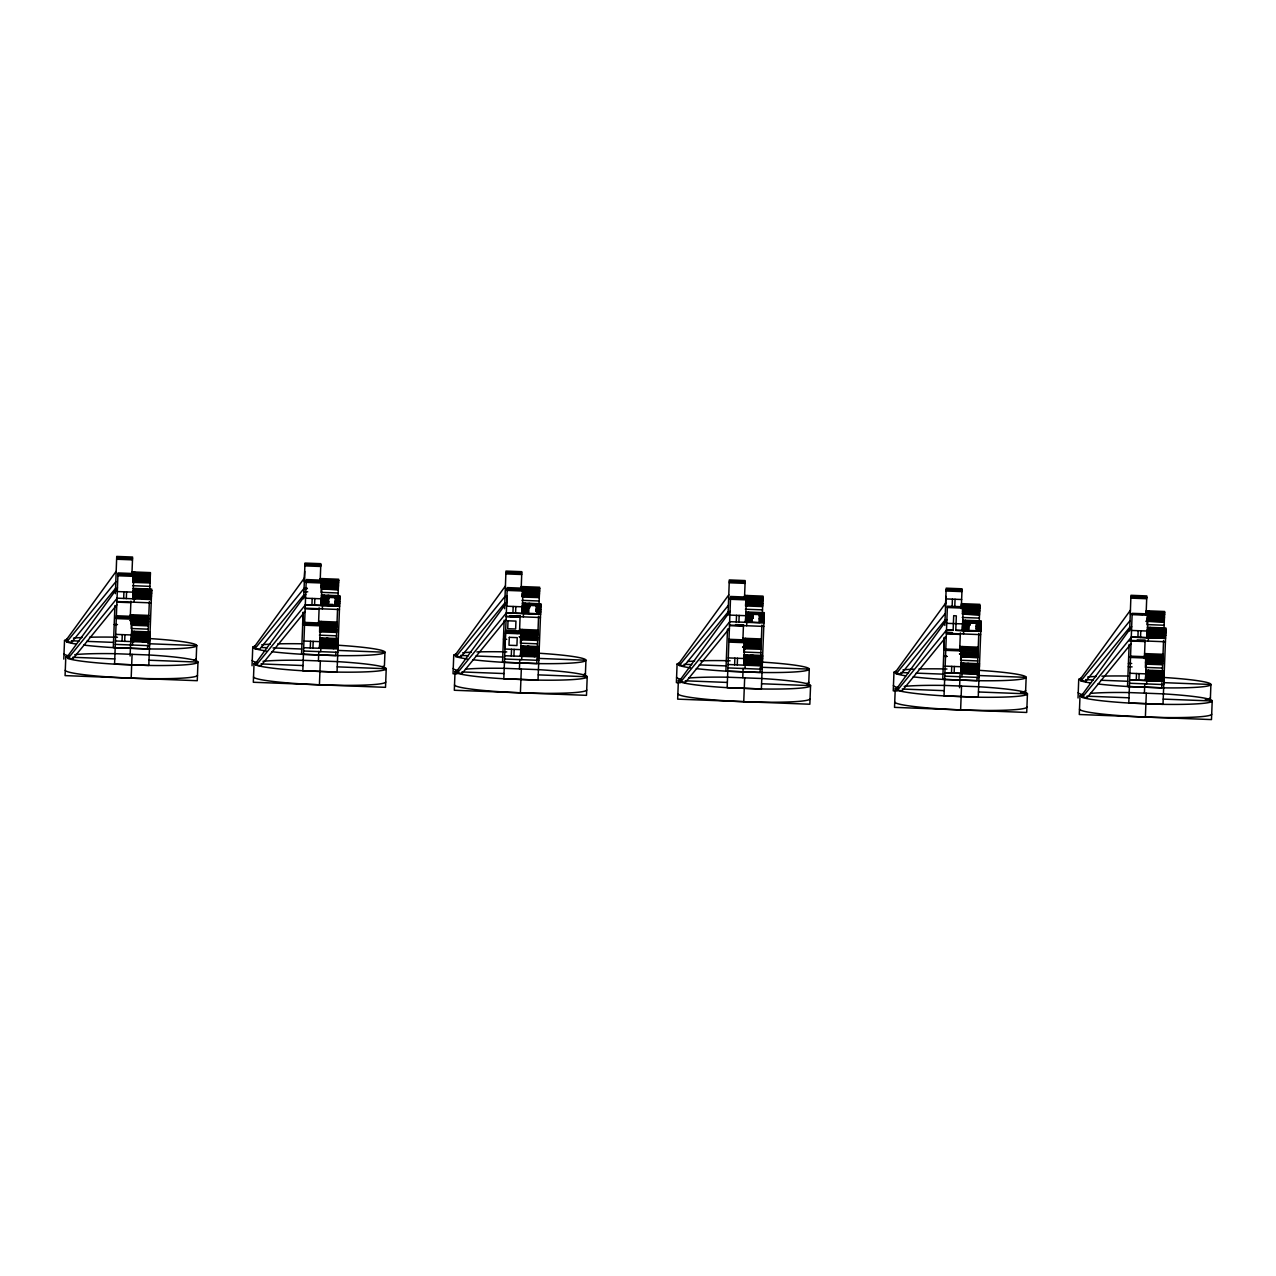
<?xml version="1.0" encoding="UTF-8"?>
<svg xmlns="http://www.w3.org/2000/svg" width="1276" height="1276" viewBox="0 0 1276 1276"><rect width="100%" height="100%" fill="white"/><g stroke="black" fill="none" stroke-linecap="round" stroke-linejoin="round"><path stroke-width="1.5" d="M63.8 659.102L64.518 640.504L66.815 639.196L116.228 571.281M117.504 587.805L68.091 655.705L65.794 657.028L65.076 675.61L197.27 680.698L197.971 662.1A66.145 5.423 2.2 0 0 149.196 654.987L114.984 653.679A66.145 5.423 2.2 0 0 74.742 654.652M76.337 644.077A66.145 5.423 2.2 0 1 66.719 641.987L66.815 639.196M148.989 660.218L197.971 662.1A66.145 5.423 2.2 0 1 148.798 665.45L114.569 664.142A66.145 5.423 2.2 0 1 67.995 658.512L68.091 655.705M64.518 640.504L71.376 642.562L71.44 640.775L79.08 641.062M65.794 657.028L72.652 659.07L72.716 657.284L114.776 658.91M114.92 605.494L113.309 647.618L147.522 648.926A66.145 5.423 2.2 0 0 196.711 645.576L196.057 662.372M115.366 593.675L116.722 556.416L132.592 557.038L131.922 574.36M122.033 641.334L122.289 634.635M123.676 598.508L123.931 591.825M124.681 641.429L124.936 634.746M126.324 598.619L126.579 591.92M130.264 617.696L130.902 601.155M130.104 655.992L130.615 643.04M131.476 620.567L131.316 624.57L132.64 624.618M131.619 616.771L132.927 617.042M131.253 641.684L132.226 616.372L116.355 615.75M132.895 598.875L133.868 573.546L117.998 572.94L114.569 664.142L148.798 665.45L151.716 589.113L133.294 588.411M132.608 625.272L133.023 614.809M134.267 582.446L134.666 571.999M197.477 675.275A66.145 5.423 2.2 0 1 131.173 678.146L132.082 654.333M132.449 645.034L132.576 641.732M132.592 641.094L132.784 636.325M132.863 634.268L132.895 633.295M134.092 602.208L134.219 598.923M134.235 598.269L134.427 593.5M134.506 591.442L134.538 590.469M133.884 641.78L134.299 631.333M135.543 598.97L135.942 588.507M139.85 589.608L147.761 589.273L135.894 589.767L151.669 590.373M147.649 645.449L147.522 648.926L113.309 647.618A66.145 5.423 2.2 0 1 83.722 645.082M148.144 632.545L149.34 601.586M149.77 590.31L150.44 572.605L132.018 571.887M252.042 665.737L252.76 647.139L255.072 645.831L304.486 577.916M305.761 594.441L256.348 662.356L254.036 663.664L253.318 682.261L385.511 687.333L386.229 668.736A66.145 5.423 2.2 0 0 337.438 661.622L303.225 660.314A66.145 5.423 2.2 0 0 263 661.303M266.301 650.967A66.145 5.423 2.2 0 1 254.961 648.639L255.072 645.831M337.231 666.854L386.229 668.736A66.145 5.423 2.2 0 1 337.039 672.085L302.827 670.777A66.145 5.423 2.2 0 1 256.237 665.147L256.348 662.356M303.066 612.655L302.619 624.506L306.575 624.65M303.162 612.129L301.551 654.253L335.763 655.577A66.145 5.423 2.2 0 0 384.937 652.307A66.145 5.423 2.2 0 0 337.996 645.225M303.672 598.795L304.741 571.345M310.275 647.969L310.531 641.286M311.918 605.159L312.189 598.46M312.923 648.08L313.178 641.381M314.566 605.255L314.821 598.556M318.522 624.124L319.144 607.791M320.132 582.015L320.834 563.673L304.98 563.067L304.262 581.681L307.628 581.824M318.426 660.745L318.793 651.43M319.75 626.452L319.638 629.483L320.962 629.531M319.829 624.395L321.185 623.47M319.494 648.32L320.467 623.007L304.597 622.401M321.137 605.51L322.11 580.181L306.256 579.575L302.827 670.777L337.039 672.085L339.974 595.748L321.536 595.047M320.866 631.907L321.265 621.444M322.509 589.097L322.908 578.634M253.525 676.838A66.145 5.423 2.2 0 0 319.415 684.797L320.34 660.968M320.691 651.669L320.818 648.383M320.834 647.73L321.026 642.96M321.105 640.903L321.137 639.93M322.334 608.859L322.461 605.558M322.493 604.904L322.668 600.151M322.748 598.093L322.78 597.12M322.142 648.431L322.541 637.968M323.785 605.606L324.184 595.142M328.091 595.254L327.709 605.334L335.636 605.637L336.019 595.557M335.891 652.084L335.763 655.577L301.551 654.253A66.145 5.423 2.2 0 1 271.979 651.717M336.385 639.18L337.566 608.812M338.012 596.945L338.698 579.24L320.26 578.538M505.471 585.939L456.058 653.838L453.746 655.162L453.044 673.744L456.92 673.903M506.747 602.447L457.334 670.363L455.022 671.67L454.32 690.268L586.497 695.34L587.215 676.759A66.145 5.423 2.2 0 0 538.424 669.645L504.211 668.321A66.145 5.423 2.2 0 0 465.485 669.166M467.287 658.974A66.145 5.423 2.2 0 1 455.947 656.646L456.058 653.838M538.233 674.876L587.215 676.759A66.145 5.423 2.2 0 1 538.025 680.108L503.813 678.784A66.145 5.423 2.2 0 1 457.223 673.17L457.334 670.363M453.746 655.162L460.604 657.204L460.684 655.417L468.324 655.72M455.022 671.67L461.88 673.728L461.96 671.942L504.02 673.553M504.164 620.152L502.537 662.276L536.749 663.584A66.145 5.423 2.2 0 0 585.939 660.234L585.301 677.014M504.594 608.7L505.966 571.074L521.82 571.68L521.134 589.528M507.003 595.86L503.813 678.784L538.025 680.108L540.96 603.771L522.538 603.054M511.277 655.992L511.532 649.293M512.92 613.166L513.175 606.467M513.909 656.087L514.164 649.388M515.552 613.262L515.823 606.578M519.523 631.827L520.13 615.798L516.174 615.654M519.428 668.752L519.779 659.437M520.656 636.724L520.56 639.228L521.884 639.276M520.48 656.342L521.453 631.014L505.599 630.408L504.881 649.037L523.383 649.723M521.852 639.93L522.251 629.467M523.495 597.104L523.894 586.641M586.705 689.933A66.145 5.423 2.2 0 1 520.401 692.804L521.326 668.975M521.677 659.676L521.804 656.39M521.836 655.736L522.012 650.967M522.091 648.91L522.139 647.937M523.32 616.866L523.447 613.565M523.479 612.927L523.654 608.158M523.734 606.1L523.782 605.127M523.128 656.438L523.527 645.975M524.771 613.628L525.17 603.165M529.077 603.261L528.742 613.341L536.622 613.644L537.021 603.58M537.387 647.187L538.568 616.228M538.998 604.952L539.684 587.247L521.262 586.545M728.819 594.807L679.406 662.722L677.093 664.03L676.392 682.628L680.268 682.772M730.095 611.332L680.682 679.231L678.369 680.555L677.668 699.136L809.845 704.224L810.563 685.627A66.145 5.423 2.2 0 0 761.772 678.513L727.559 677.205A66.145 5.423 2.2 0 0 688.833 678.034M690.635 667.858A66.145 5.423 2.2 0 1 679.295 665.514L679.406 662.722M761.581 683.745L810.563 685.627A66.145 5.423 2.2 0 1 761.373 688.976L727.16 687.668A66.145 5.423 2.2 0 1 680.571 682.038L680.682 679.231M677.093 664.03L683.952 666.088L684.032 664.302L691.672 664.589M678.369 680.555L685.228 682.596L685.308 680.81L727.368 682.437M727.511 629.02L725.885 671.144L760.097 672.468A66.145 5.423 2.2 0 0 809.287 669.118L808.649 685.898M728.038 615.239L729.314 579.942L745.168 580.564L744.514 597.886M734.625 664.86L734.88 658.161M736.268 622.05L736.523 615.351M737.257 664.955L737.512 658.272M738.9 622.146L739.171 615.447M742.871 640.696L743.477 624.682M742.776 677.636L743.126 668.321M743.94 647.123L745.232 648.144M743.828 665.211L744.801 639.898L728.947 639.292M745.471 622.401L746.444 597.072L730.59 596.466L727.16 687.668L761.373 688.976L764.308 612.639L745.886 611.938M745.2 648.798L745.599 638.335M746.843 605.988L747.242 595.525M810.053 698.801A66.145 5.423 2.2 0 1 743.749 701.672L744.674 677.859M745.024 668.56L745.152 665.259M745.184 664.621L745.359 659.851M745.439 657.794L745.471 656.821M746.667 625.734L746.795 622.449M746.827 621.795L747.002 617.026M747.082 614.968L747.13 613.995M746.476 665.322L746.875 654.859M748.119 622.497L748.518 612.033M752.377 613.66L752.043 622.21L759.97 622.529L760.305 613.963M752.425 613.134L760.352 612.799L748.47 613.293L764.26 613.9M760.735 656.071L761.916 625.112M762.346 613.836L763.032 596.131L744.61 595.413M945.691 603.038L896.278 670.953L893.966 672.261L893.248 690.858L897.14 691.002M946.967 619.562L897.554 687.461L895.242 688.785L894.524 707.367L1026.717 712.455L1027.435 693.857A66.145 5.423 2.2 0 0 978.644 686.743L944.431 685.435A66.145 5.423 2.2 0 0 904.205 686.408M905.785 675.833A66.145 5.423 2.2 0 1 896.167 673.744L896.278 670.953M978.437 691.975L1027.435 693.857A66.145 5.423 2.2 0 1 978.245 697.206L944.033 695.899A66.145 5.423 2.2 0 1 897.443 690.268L897.554 687.461M893.966 672.261L900.824 674.318L900.888 672.532L908.544 672.819M944.272 637.761L943.825 649.628L957.702 650.154M945.468 606.802L946.186 588.172L962.04 588.794L961.275 608.78M944.368 637.25L942.757 679.374L976.969 680.682A66.145 5.423 2.2 0 0 1026.159 677.333L1025.505 694.128M944.83 625.431L945.931 596.45M952.119 607.057L952.422 599.162M951.481 673.09L951.737 666.391M895.242 688.785L897.443 690.268L946.553 630.025L953.124 630.28L953.698 615.67L956.33 615.877L955.772 630.376L980.765 631.333M954.751 607.169L955.054 599.257M954.129 673.186L954.384 666.503M959.664 650.84L960.35 632.912M959.568 687.748L960.062 674.797M960.764 656.327L960.86 653.838M961.035 649.5L961.067 648.527M962.678 606.69L962.71 605.717M960.7 673.441L961.61 649.644M962.343 630.631L963.252 606.818M962.471 646.565L962.072 657.028L977.863 657.523L960.748 656.981L960.621 660.266L977.719 660.936M963.715 614.219L964.114 603.755M894.731 701.96A66.145 5.423 2.2 0 0 960.621 709.903L961.53 686.089M961.897 676.79L962.024 673.489M962.04 672.851L962.232 668.082M962.311 666.024L962.343 665.051M963.539 633.965L963.667 630.679M963.683 630.025L963.874 625.256M963.954 623.198L963.986 622.225M963.747 663.089L963.348 673.553L979.139 674.047L944.91 672.835M964.991 630.727L965.39 620.264M969.234 621.89L968.947 630.44L976.842 630.743L977.177 622.194M969.297 621.364L977.209 621.029L965.342 621.524L981.132 622.13M977.097 677.205L976.969 680.682L942.757 679.374A66.145 5.423 2.2 0 1 913.185 676.838M977.591 664.302L978.788 633.343M979.218 622.066L979.904 604.361L961.466 603.644M1078.029 697.988L1078.73 679.39L1081.043 678.082L1130.456 610.167M1131.732 626.691L1082.319 694.591L1080.006 695.914L1079.289 714.496L1211.482 719.584L1212.2 700.987A66.145 5.423 2.2 0 0 1163.409 693.873L1129.196 692.565A66.145 5.423 2.2 0 0 1090.47 693.394M1090.565 682.963A66.145 5.423 2.2 0 1 1080.932 680.874L1081.043 678.082M1163.218 699.104L1212.2 700.987A66.145 5.423 2.2 0 1 1163.01 704.336L1128.797 703.028A66.145 5.423 2.2 0 1 1082.207 697.398L1082.319 694.591M1078.73 679.39L1085.589 681.448L1085.653 679.661L1093.309 679.948M1080.006 695.914L1086.865 697.956L1086.929 696.17L1129.005 697.797M1129.148 644.38L1127.521 686.504L1161.734 687.828A66.145 5.423 2.2 0 0 1210.908 684.542L1210.286 701.258M1129.659 631.03L1130.951 595.302L1146.805 595.924L1146.071 615.16M1136.246 680.22L1136.517 673.521M1137.905 637.41L1138.16 630.711M1138.894 680.315L1139.149 673.632M1140.537 637.506L1140.792 630.807M1144.397 658.591L1145.114 640.042L1137.171 639.946M1144.412 692.996L1144.763 683.681M1145.72 658.687L1145.545 663.456L1146.869 663.504M1145.8 656.63L1145.832 655.657M1147.156 621.284L1147.028 624.586L1164.143 625.24M1145.465 680.571L1146.39 656.773M1147.108 637.761L1148.033 613.947M1146.837 664.158L1147.236 653.695M1148.878 610.885L1148.48 621.348L1164.27 621.843L1145.832 621.237M1211.69 714.161A66.145 5.423 2.2 0 1 1145.385 717.032L1146.311 693.219M1146.661 683.92L1146.789 680.618M1146.821 679.98L1146.996 675.211M1147.076 673.154L1147.108 672.181M1148.304 641.094L1148.432 637.809M1148.464 637.155L1148.639 632.386M1148.719 630.328L1148.767 629.355M1148.113 680.571L1163.903 681.177L1148.113 680.571L1148.512 670.219M1150.155 627.393L1149.756 637.856L1165.546 638.351L1131.333 637.155L1082.207 697.398M1152.068 680.395L1148.161 679.263M1154.062 628.494L1161.989 628.159L1150.107 628.653L1165.897 629.259M1159.964 680.698L1163.951 679.869L1145.529 679.167M1161.942 682.596L1161.734 687.828L1127.521 686.504A66.145 5.423 2.2 0 1 1097.95 683.968M1162.372 671.431L1163.553 640.472M1163.983 629.196L1164.669 611.491L1146.247 610.773M66.719 641.987L115.829 581.744M71.376 642.562L115.574 588.332M67.995 658.512L117.105 598.269M72.652 659.07L116.85 604.856M252.76 647.139L254.961 648.639L304.087 588.38L307.372 588.411M303.832 594.967L259.618 649.197L254.961 648.639M254.036 663.664L256.237 665.147L305.363 604.904L339.575 606.212M305.108 611.491L260.894 665.721L256.237 665.147M455.947 656.646L505.073 596.402M460.604 657.204L504.817 602.99M457.223 673.17L506.349 612.911L522.139 613.405L523.096 588.204L507.242 587.598L506.524 606.212L525.026 606.913M461.88 673.728L506.094 619.498M679.295 665.514L728.421 605.271M683.952 666.088L728.165 611.858M680.571 682.038L729.697 621.795M685.228 682.596L729.441 628.382M896.167 673.744L945.277 613.501M900.824 674.318L945.038 620.088M946.313 636.612L902.1 690.826L897.443 690.268M1080.932 680.874L1130.057 620.63M1085.589 681.448L1129.802 627.218M1086.865 697.956L1131.078 643.742M529.093 604.25L525.122 604.409L530.05 604.601M117.504 637.266L113.708 637.155A66.145 5.423 2.2 0 0 89.559 637.234M506.747 651.908L502.935 651.813A66.145 5.423 2.2 0 0 476.873 651.94M730.095 660.793L726.283 660.681A66.145 5.423 2.2 0 0 700.221 660.808M946.952 669.023L943.155 668.911A66.145 5.423 2.2 0 0 919.007 668.991M304.932 564.359L320.786 564.965M304.916 564.582L320.786 565.188M505.902 572.589L521.772 572.988M946.122 589.48L961.992 590.086M1130.903 596.61L1146.757 597.216M116.674 557.724L132.529 558.553M729.266 581.25L745.12 582.079M946.122 589.687L961.976 590.31M1130.887 596.833L1146.757 597.439M304.868 565.874L320.723 566.48M505.854 573.897L521.725 574.503M116.626 559.239L132.481 559.845M729.202 582.765L745.072 583.371M946.074 590.995L961.929 591.601M1130.839 598.125L1146.709 598.731M945.771 598.907L961.625 599.513M320.244 579.049L322.892 579.144M320.244 579.272L322.876 579.368M521.23 587.279L523.878 587.167M961.45 604.17L964.098 604.266M1146.215 611.3L1148.863 611.395M131.986 572.621L134.65 572.509M322.86 579.894L338.65 580.5M744.578 595.94L747.226 596.036M961.434 604.377L964.082 604.489M1146.215 611.507L1148.863 611.619M322.86 580.101L338.634 580.708M523.846 587.901L539.636 588.507M134.618 573.243L150.393 573.849M523.846 588.108L539.62 588.715M747.194 596.769L762.984 597.375M961.418 604.904L965.836 605.287M964.066 604.999L979.856 605.606M1148.831 612.129L1164.621 612.735M134.602 573.466L150.393 574.072M320.196 580.548L322.828 580.644M747.194 596.993L762.968 597.599M964.05 605.223L979.84 605.829M1148.831 612.352L1164.605 612.958M320.18 580.755L322.828 580.867M521.182 588.555L523.83 588.651M133.262 573.961L134.586 574.009M521.166 588.778L523.814 588.874M744.53 597.439L747.162 597.535M961.386 605.653L964.034 605.765M1146.167 612.799L1148.799 612.895M133.262 574.168L134.57 574.216M306.192 580.883L338.587 582.015M744.514 597.646L747.162 597.742M961.386 605.877L964.034 605.972M1146.151 613.006L1148.799 613.102M306.192 581.09L338.587 582.223M507.194 588.89L539.573 590.022M133.23 574.71L150.345 575.364M507.178 589.113L539.573 590.246M745.822 598.237L762.92 598.891M961.37 606.419L979.793 607.121M1146.135 613.549L1164.557 614.25M117.95 574.232L150.329 575.588M322.78 582.159L321.456 582.111L322.764 582.382M730.526 597.981L762.92 599.114M979.777 607.344L947.398 606.212L944.033 695.899L978.245 697.206L981.18 620.87L962.742 620.168M1164.557 614.474L1132.163 613.341L1128.797 703.028L1163.01 704.336L1165.945 627.999L1147.523 627.298M522.442 590.118L523.766 590.166M133.198 575.476L134.522 575.524M522.442 590.341L523.75 590.389M745.79 599.002L747.114 599.05M961.338 607.185L963.97 607.488M1146.103 614.314L1148.751 614.41M133.198 575.683L134.522 575.731M306.144 582.398L321.999 583.004M322.732 583.132L338.523 583.738M728.596 598.572L732.568 598.731M745.774 599.21L747.098 599.273M1130.233 613.931L1142.802 614.426M1147.411 614.569L1148.735 614.633M507.13 590.405L523 591.011M523.734 590.932L539.525 591.538M963.954 608.03L979.729 608.636M117.886 575.747L133.757 576.369M134.49 576.274L150.281 576.88M322.716 583.674L321.392 583.626L321.217 588.395L322.541 588.236M523.734 591.155L539.509 591.761M730.478 599.289L746.348 599.895M747.082 599.816L762.873 600.422M947.35 607.52L963.205 608.126M963.938 608.253L979.729 608.859M1132.115 614.649L1147.985 615.255M1148.719 615.16L1164.494 615.989M134.49 576.497L150.281 577.103M321.392 583.85L322.7 583.898M747.066 600.023L762.857 600.629M522.378 591.633L523.702 591.904M962.598 608.748L963.922 608.796M1147.363 615.877L1148.687 615.925M133.151 576.991L134.474 577.039M321.361 584.392L338.475 585.046M745.726 600.725L747.05 600.565M962.582 608.955L963.906 609.019M1147.363 616.085L1148.687 616.149M133.135 577.199L134.458 577.246M322.684 584.647L338.459 585.253M522.362 592.399L539.461 593.053M523.67 592.67L539.461 593.276M962.567 609.497L979.681 610.167M1147.331 616.627L1164.446 617.297M133.119 577.741L150.217 578.618M321.329 585.142L322.653 585.19M745.694 601.267L762.809 601.937M963.89 609.769L979.665 610.375M1148.655 616.898L1164.43 617.504M321.329 585.365L322.653 585.413M522.331 593.149L523.654 593.212M133.087 578.506L134.411 578.554M522.315 593.372L523.639 593.42M745.678 602.033L747.002 602.081M962.535 610.263L963.858 610.311M1147.315 617.393L1148.623 617.44M133.087 578.714L134.395 578.778M321.313 585.907L338.411 586.561M745.663 602.256L746.986 602.304M962.535 610.47L963.858 610.534M1147.299 617.616L1148.623 617.664M321.297 586.115L338.411 586.769M522.299 593.914L539.397 594.568M133.055 579.256L150.169 579.926M522.283 594.138L539.397 594.791M745.647 602.782L762.745 603.452M962.519 611.013L979.617 611.683M1147.284 618.142L1164.382 618.812M133.055 579.479L150.153 580.133M321.281 586.657L322.605 586.705M745.631 603.006L762.745 603.66M962.503 611.236L979.617 611.89M1147.268 618.366L1164.382 619.019M321.265 586.88L322.589 586.928M522.267 594.664L523.591 594.728M133.023 580.022L134.347 580.07M522.267 594.887L523.575 594.935M745.615 603.548L746.938 603.596M962.487 611.778L963.811 611.826M1147.252 618.908L1148.575 618.956M133.023 580.229L134.347 580.293M321.249 587.423L338.347 588.077M745.599 603.771L746.923 603.819M962.471 612.001L963.795 612.049M1147.236 619.131L1148.56 619.179M321.233 587.63L338.347 588.3M522.235 595.429L539.349 596.083M133.007 580.771L150.105 581.441M522.235 595.653L539.333 596.307M745.583 604.314L762.697 604.968M962.439 612.751L979.553 613.405M1147.22 619.673L1164.334 620.327M132.991 580.995L150.105 581.649M745.583 604.521L762.681 605.175M1147.22 619.881L1164.318 620.535M522.203 596.195L523.527 596.243M962.423 613.293L963.747 613.341M132.975 581.537L134.299 581.585M322.509 588.986L338.299 589.592M522.203 596.402L523.527 596.45M745.551 605.063L746.875 605.111M962.423 613.517L963.731 613.565M1147.188 620.646L1148.512 620.471M132.959 581.76L134.283 581.808M304.087 588.38L307.372 588.507M338.299 589.703L321.185 589.049L321.058 592.335L338.172 592.989M745.551 605.287L746.875 605.334M522.171 597.056L539.285 597.599M963.715 614.107L979.505 614.713M132.943 582.398L150.042 582.957M745.519 605.925L762.633 606.594M962.391 614.155L979.49 614.825M303.959 591.681L307.755 591.825M522.043 600.342L539.158 601.012M132.816 585.7L149.914 586.354M745.391 609.226L762.506 609.88M962.263 617.456L979.378 618.11M321.52 595.573L324.168 595.669M328.123 595.621L336.019 595.924M321.52 595.78L324.152 595.892M328.076 595.908L336.003 596.211M522.506 603.58L525.154 603.676M529.109 603.628L537.005 603.931M335.987 596.546L324.136 596.402L329.064 596.594M522.506 603.787L525.154 603.899M529.062 603.915L536.989 604.218M962.726 620.678L965.374 620.79M1147.491 627.808L1150.139 627.92M133.278 588.922L135.91 589.241M334.998 596.817L339.926 597.009M745.854 612.671L748.502 612.767M962.71 620.902L965.358 620.997M1147.491 628.031L1150.123 628.127M324.136 596.626L339.91 597.232M535.984 604.84L540.912 605.015M525.122 604.633L540.896 605.239M135.878 589.975L151.669 590.581M321.456 597.056L324.104 597.168M328.012 597.423L335.939 597.726M748.47 613.517L764.244 614.123M965.326 621.731L981.116 622.337M1150.107 628.877L1165.881 629.483M321.456 597.28L324.104 597.375M522.458 605.079L525.106 605.175M528.998 605.43L536.925 605.733M752.393 613.979L760.289 614.282M969.266 622.21L977.161 622.513M133.214 590.421L135.862 590.517M522.442 605.287L525.09 605.398M745.806 613.947L748.438 614.043M962.662 622.178L965.31 622.273M969.218 622.544L977.145 622.847M1147.443 629.307L1150.075 629.403M133.214 590.644L135.846 590.74M321.44 597.822L329.001 598.109M334.934 598.332L339.863 598.524M745.79 614.171L748.438 614.266M752.346 614.314L760.273 614.617M962.662 622.401L965.31 622.497M969.25 622.863L977.129 623.166M1147.427 629.531L1150.075 629.626M321.424 598.029L329.001 598.332M334.934 598.556L339.863 598.747M522.426 605.829L530.003 606.116M535.92 606.355L540.849 606.547M133.183 591.187L151.621 591.889M522.41 606.052L529.987 606.339M535.92 606.563L540.849 606.754M745.774 614.713L753.35 615M759.268 615.223L764.196 615.415M962.63 623.151L970.207 623.23M976.14 623.454L981.053 623.868M1147.411 630.073L1165.833 630.775M133.183 591.394L151.605 592.096M321.408 598.572L324.056 598.683M745.758 614.92L753.334 615.207M759.268 615.447L764.196 615.638M1147.395 630.28L1165.833 630.998M305.538 598.205L321.392 598.811M522.394 606.594L525.042 606.69M962.614 623.693L965.246 623.789M133.151 591.936L135.798 592.032M745.742 615.463L748.39 615.574M946.744 623.326L965.246 624.012M1131.509 630.456L1150.011 631.141M117.28 591.57L135.798 592.255M324.008 599.656L328.953 599.624M334.87 600.071L339.799 600.039M729.872 615.096L748.374 615.782M525.01 607.663L529.939 607.631M535.856 608.078L540.801 608.062M965.23 624.554L970.159 624.746M976.076 624.969L981.005 625.16M1149.995 631.684L1165.785 632.29M135.766 592.798L151.557 593.404M321.345 600.087L323.992 600.198M748.358 616.324L753.287 616.515M759.22 616.739L764.149 616.93M965.214 624.777L970.143 624.953M976.076 625.192L981.005 625.384M1149.979 631.907L1165.77 632.513M135.766 593.021L151.557 593.627M321.345 600.31L323.976 600.406M522.331 608.11L524.978 608.205M748.342 616.547L753.271 616.739M759.204 616.962L764.133 617.153M522.331 608.317L524.978 608.429M962.551 625.208L965.198 625.32M1147.315 632.338L1149.963 632.449M133.087 593.675L135.75 593.547M321.313 600.852L328.889 601.14M334.822 601.379L339.751 601.554M745.678 616.978L748.326 617.09M962.551 625.431L965.182 625.527M1147.315 632.561L1149.963 632.657M321.313 601.076L322.637 601.124M323.96 601.171L328.889 601.363M334.806 601.586L339.735 601.778M522.315 608.859L528.232 609.099M535.808 609.386L540.737 609.577M133.071 594.217L151.493 594.919M522.299 609.083L523.623 609.13M524.946 609.178L528.232 609.306M535.808 609.593L540.721 609.784M745.663 617.744L753.223 618.031M759.156 618.254L764.085 618.445M962.519 625.974L968.452 626.197M976.028 626.484L980.957 626.675M1147.299 633.103L1165.722 633.805M133.055 594.425L134.379 594.472M135.703 594.536L151.493 595.142M321.297 601.618L323.929 601.714M745.647 617.951L746.97 618.015M748.294 618.062L753.223 618.254M759.14 618.477L764.069 618.669M962.519 626.181L963.843 626.229M965.15 626.293L968.436 626.42M976.012 626.707L980.941 626.899M1147.284 633.311L1148.607 633.375M1149.931 633.422L1165.706 634.028M321.281 601.825L323.929 601.937M522.283 609.625L524.93 609.721M133.039 594.967L135.687 595.079M522.267 609.832L524.914 609.944M745.631 618.493L748.262 618.605M962.487 626.723L965.135 626.835M1147.268 633.853L1149.899 633.965M133.039 595.19L135.671 595.286M321.265 602.368L328.825 602.655M334.759 602.894L339.687 603.07M745.615 618.716L748.262 618.812M962.487 626.947L965.135 627.042M1147.252 634.076L1149.899 634.172M321.249 602.591L328.825 602.878M334.759 603.101L339.687 603.293M522.251 610.375L528.184 610.614M535.745 610.901L540.673 611.092M133.007 595.732L151.445 596.434M522.235 610.598L528.168 610.821M535.745 611.108L540.673 611.3M745.599 619.259L751.532 619.482M759.092 619.769L764.021 619.961M962.471 627.489L968.388 627.712M975.965 627.999L980.893 628.191M1147.236 634.619L1165.658 635.32M133.007 595.94L151.429 596.658M321.233 603.133L323.881 603.229M745.583 619.466L751.516 619.705M759.092 619.992L764.021 620.184M962.455 627.696L968.388 627.936M975.965 628.223L980.877 628.414M1147.22 634.826L1165.658 635.544M321.217 603.341L323.865 603.452M522.219 611.14L524.867 611.236M132.991 596.482L135.623 596.594M522.219 611.348L524.851 611.459M745.567 620.008L748.215 620.12M962.423 628.462L965.071 628.558M1147.204 635.368L1149.851 635.48M132.975 596.705L135.623 596.801M321.201 604.106L333.052 604.457M334.695 604.409L339.623 604.808M745.567 620.232L748.199 620.327M1147.204 635.592L1149.835 635.687M522.187 611.89L528.12 612.129M537.34 612.48L540.625 612.608M962.407 629.004L968.34 629.227M977.544 629.578L980.829 629.706M132.959 597.248L151.381 597.95M327.725 604.68L331.712 604.84M522.187 612.113L528.12 612.336M537.324 612.687L540.609 612.815M745.535 620.774L751.468 620.997M759.045 621.284L763.973 621.476M962.391 629.212L968.325 629.451M975.901 629.738L980.829 629.929M1147.172 636.134L1165.594 637.059M132.943 597.455L151.381 598.173M321.169 604.856L323.801 604.968M745.535 620.997L751.452 621.221M760.671 621.572L763.957 621.699M522.155 612.655L524.803 612.751M962.375 629.754L965.023 629.865M1147.14 636.884L1149.788 636.995M132.927 597.997L135.575 598.109M305.363 604.792L321.137 605.398M323.785 605.51L339.575 606.116M745.503 621.524L748.151 621.635M962.375 629.977L965.007 630.073M1147.14 637.107L1149.788 637.202M132.911 598.221L135.559 598.316M524.771 613.517L540.561 614.123M745.503 621.747L748.151 621.843M506.349 612.911L540.561 614.235M946.569 629.913L953.14 630.169M955.772 630.264L962.343 630.519M964.991 630.615L980.781 631.221M1131.333 637.043L1147.124 637.649M117.105 598.157L151.318 599.576M729.697 621.683L763.909 622.991M946.473 632.37L952.422 632.593M510.209 615.638L520.13 616.021M946.457 632.593L952.406 632.816M305.235 608.205L339.448 609.513M510.193 615.957L516.126 616.834L510.177 616.611M735.534 624.586L743.477 624.889M506.221 616.212L540.434 617.52M116.977 601.554L151.19 602.878M305.203 608.78L319.08 609.306M729.569 625.08L763.782 626.404M946.425 633.311L980.638 634.635M1131.206 640.44L1165.419 641.764M506.189 616.786L520.082 617.313M946.409 633.885L960.286 634.427M1129.196 640.935L1145.051 641.557M116.961 602.128L130.838 602.671M729.537 625.655L743.414 626.197M318.617 621.348L337.055 622.05M519.619 629.355L538.041 630.073M959.823 646.469L978.261 647.171M130.375 614.713L148.798 615.415M318.601 621.875L321.249 621.97M742.951 638.239L761.389 638.941M1144.588 653.599L1163.026 654.301M519.587 629.881L522.235 629.977M959.807 646.98L962.455 647.091M130.359 615.223L132.991 615.335M321.217 622.704L337.008 623.31M519.587 630.089L522.235 630.2M742.935 638.75L745.583 638.861M959.791 647.203L962.439 647.299M1144.572 654.11L1147.22 654.221M130.343 615.447L132.991 615.542M321.201 622.927L336.992 623.533M522.203 630.711L537.994 631.317M742.935 638.973L745.567 639.069M522.203 630.934L537.978 631.54M962.423 647.825L978.213 648.431M1147.188 654.955L1162.978 655.561M132.975 616.069L148.75 616.882M745.551 639.802L761.325 640.408M962.407 648.033L978.198 648.639M1147.188 655.162L1162.962 655.768M319.861 623.629L321.185 623.677M519.539 631.365L522.171 631.476M130.296 616.723L132.943 616.818M519.523 631.588L522.171 631.684M744.195 640.297L745.519 640.345M959.743 648.479L962.391 648.575M1144.524 655.609L1147.156 655.705M319.829 624.171L336.944 624.825M744.195 640.52L745.519 640.568M959.743 648.702L962.391 648.798M1144.508 655.832L1147.156 655.928M304.549 623.916L336.928 625.049M519.507 632.13L537.93 632.832M131.588 617.536L148.702 618.19M505.535 631.923L537.93 633.055M744.179 641.062L761.278 641.716M959.712 649.229L978.15 649.947M1144.492 656.374L1162.915 657.076M116.307 617.058L148.686 618.397M321.137 624.985L319.813 624.921L321.121 625.192M728.899 640.584L761.278 641.924M945.755 649.037L978.134 650.154M1130.52 656.167L1162.915 657.284M116.291 617.265L132.162 617.887M520.799 632.944L522.123 632.992M728.883 640.807L744.753 641.413M131.556 618.286L132.879 618.334M520.783 633.151L522.107 633.215M744.147 641.812L745.471 641.86M959.696 649.994L962.327 650.09M1144.46 657.124L1147.108 657.22M131.556 618.509L132.879 618.557M304.501 625.208L320.356 625.83M321.105 625.734L336.88 626.341M744.131 642.035L745.455 642.083M961.003 650.266L962.327 650.313M1128.67 656.757L1131.956 656.885M1138.495 657.14L1147.092 657.443M321.089 625.958L336.88 626.564M505.487 633.231L521.342 633.837M522.091 633.741L537.882 634.347M116.244 618.573L132.114 619.179M132.848 619.099L148.638 619.705M522.075 633.965L537.866 634.571M728.835 642.099L744.69 642.705M745.439 642.625L761.23 643.232M945.707 650.329L961.562 650.935M962.311 650.856L978.086 651.462M1130.472 657.459L1146.327 658.065M1147.076 657.985L1162.851 658.591M132.848 619.307L148.622 619.913M319.734 626.66L321.074 626.5M745.423 642.849L761.214 643.455M1147.06 658.209L1162.851 658.815M520.736 634.459L522.059 634.507M960.956 651.558L962.279 651.605M131.508 619.801L132.832 619.849M520.736 634.666L522.059 634.73M744.083 643.327L745.407 643.391M960.94 651.781L962.263 651.829M1145.72 658.91L1147.044 658.735M131.492 620.024L132.816 620.072M319.718 627.202L336.832 627.856M744.083 643.551L745.407 643.598M520.704 635.209L537.818 635.879M960.924 652.323L978.038 652.977M1145.688 659.453L1162.803 660.107M130.152 620.519L148.574 621.221M319.686 627.967L321.01 628.015M744.052 644.093L761.166 644.747M962.232 652.594L978.022 653.2M1147.012 659.724L1162.787 660.33M130.136 620.726L131.46 620.774M132.784 620.822L148.574 621.444M319.686 628.175L321.01 628.223M520.688 635.974L521.996 636.022M745.375 644.364L761.15 644.97M520.672 636.182L521.996 636.245M960.892 653.073L962.216 653.137M1145.657 660.202L1146.98 660.266M131.444 621.316L132.752 621.587M319.67 628.717L336.768 629.371M744.02 645.066L745.343 644.906M960.892 653.296L962.216 653.344M1145.657 660.426L1146.98 660.474M319.654 628.94L336.752 629.594M519.332 636.676L537.754 637.394M131.412 622.082L148.526 622.736M519.316 636.899L537.754 637.601M744.004 645.608L761.102 646.262M959.552 653.79L977.974 654.492M1145.641 660.968L1162.739 661.622M131.412 622.289L148.51 622.959M743.988 645.831L761.102 646.485M959.536 653.998L977.958 654.716M1145.625 661.191L1162.739 661.845M319.622 629.69L320.946 629.738M520.624 637.49L521.948 637.537M131.38 622.832L132.704 622.895M520.608 637.713L521.932 637.761M743.972 646.358L745.296 646.422M960.844 654.588L962.152 654.652M1145.609 661.718L1146.933 661.781M131.38 623.055L132.704 623.103M319.606 630.232L336.704 630.886M743.956 646.581L745.28 646.629M960.828 654.811L962.152 654.859M1145.593 661.941L1146.917 661.989M319.59 630.456L336.704 631.11M520.592 638.239L537.706 638.909M131.348 623.597L148.463 624.251M520.592 638.463L537.69 639.116M742.616 647.076L761.054 647.777M960.812 655.354L977.91 656.008M1145.577 662.483L1162.691 663.137M131.348 623.805L148.447 624.474M319.574 630.998L320.898 631.046M742.616 647.283L761.038 648.001M960.796 655.577L977.91 656.231M1145.561 662.707L1162.675 663.361M319.574 631.205L320.882 631.269M520.56 639.005L521.884 639.053M131.332 624.347L132.656 624.411M743.908 647.889L745.232 647.937M960.78 656.103L962.088 656.374M1145.545 663.249L1146.869 663.297M319.542 631.859L336.657 632.418M503.43 639.101L506.716 639.34M537.643 640.424L520.528 639.866L520.401 643.168L537.515 643.822M943.65 656.215L946.936 656.342M114.186 624.57L117.472 624.586M148.399 625.878L131.3 625.224L131.173 628.51L148.271 629.164M760.99 649.293L743.876 648.75L743.749 652.036L760.863 652.706M943.634 656.327L946.92 656.454M1128.415 663.456L1131.7 663.472M1162.627 664.764L1145.513 664.11L1145.385 667.396L1162.5 668.066M319.415 635.161L336.529 635.815M1128.287 666.742L1132.083 666.885M319.893 637.872L338.331 638.574M520.879 645.879L539.317 646.581M961.099 662.978L979.521 663.695M131.651 631.221L150.074 631.939M319.877 638.383L322.525 638.479M744.227 654.747L762.665 655.465M1145.864 670.107L1164.302 670.825M520.863 646.39L523.511 646.501M961.083 663.504L963.731 663.6M1145.848 670.634L1148.496 670.729M131.635 631.748L134.267 631.843M322.493 639.228L338.284 639.834M744.211 655.274L746.859 655.37M961.067 663.711L963.715 663.823M1145.848 670.841L1148.48 670.953M131.619 631.955L134.267 632.067M322.477 639.435L338.268 640.042M523.479 647.235L539.269 647.841M744.211 655.481L746.843 655.593M523.479 647.442L539.254 648.048M746.827 656.103L762.617 656.709M963.699 664.333L979.474 664.94M1148.464 671.463L1164.254 672.069M134.251 632.577L150.026 633.183M319.813 639.882L322.461 639.978M746.827 656.327L762.601 656.933M963.683 664.557L979.474 665.163M1148.464 671.686L1164.238 672.293M319.813 640.089L322.461 640.201M520.815 647.889L523.447 647.985M131.572 633.231L134.219 633.343M520.799 648.112L523.447 648.208M744.163 656.773L746.795 656.869M961.019 664.987L963.667 665.099M1145.8 672.133L1148.432 672.229M131.556 633.454L134.203 633.55M319.798 640.632L338.22 641.35M744.147 656.981L746.795 657.092M961.019 665.211L963.651 665.306M1145.784 672.34L1148.432 672.452M319.782 640.855L338.204 641.557M520.783 648.655L539.206 649.356M131.54 633.997L149.978 634.698M520.768 648.862L539.206 649.58M744.131 657.523L762.554 658.225M960.987 665.753L979.426 666.455M1145.768 672.883L1164.19 673.584M131.54 634.22L149.962 634.922M319.766 641.397L322.397 641.493M744.115 657.746L762.554 658.448M960.987 665.976L979.41 666.678M1145.752 673.106L1164.19 673.808M303.895 641.03L322.397 641.716M520.752 649.404L523.399 649.5M131.508 634.762L134.155 634.858M744.099 658.288L746.747 658.384M963.603 666.838L945.101 666.136M1145.736 673.648L1148.384 673.744M115.638 634.379L134.155 635.065M322.381 642.259L338.156 642.865M728.229 657.906L746.731 658.607M1129.866 673.265L1148.368 673.967M322.365 642.466L338.156 643.072M523.367 650.266L539.158 650.872M134.124 635.607L149.914 636.214M523.351 650.489L539.142 651.095M746.715 659.15L762.49 659.756M963.587 667.364L979.362 668.193M1148.352 674.51L1164.127 675.323M134.124 635.831L149.898 636.437M319.702 642.913L322.349 643.008M746.699 659.357L762.49 659.963M520.688 651.143L523.335 651.239M960.908 668.034L963.555 668.13M131.46 636.277L134.092 636.373M319.67 643.662L338.108 644.38M744.036 659.804L746.683 659.899M960.892 668.241L963.539 668.353M1145.673 675.371L1148.32 675.259M131.444 636.485L134.092 636.596M319.67 643.886L320.994 643.933M322.302 643.981L338.092 644.587M744.036 660.011L746.667 660.123M520.656 651.892L539.094 652.387M960.876 668.784L979.314 669.501M1145.641 675.913L1164.079 676.631M131.412 637.25L149.85 637.729M319.638 644.428L322.286 644.524M744.004 660.777L762.426 661.478M960.876 669.007L962.184 669.055M963.508 669.102L979.298 669.709M1145.641 676.136L1146.965 676.184M1148.288 676.232L1164.063 676.838M319.638 644.651L322.286 644.747M520.64 652.435L523.272 652.546M131.396 637.793L134.044 637.888M520.624 652.658L523.272 652.754M743.988 661.319L746.62 661.415M960.844 669.549L963.492 669.645M1145.625 676.679L1148.256 676.774M131.396 638L134.028 638.112M319.622 645.193L338.044 645.895M743.972 661.526L746.62 661.638M960.844 669.756L963.492 669.868M1145.609 676.886L1148.256 676.998M319.606 645.401L338.028 646.119M520.608 653.2L539.03 653.902M131.364 638.542L149.802 639.26M520.592 653.408L539.03 654.125M743.956 662.069L762.378 662.786M960.812 670.299L979.25 671.016M1145.593 677.428L1164.015 678.146M131.364 638.766L149.786 639.467M319.59 645.943L322.238 646.039M743.94 662.292L762.378 662.994M960.812 670.522L979.234 671.224M1145.577 677.652L1164.015 678.354M319.574 646.166L322.222 646.262M520.576 653.95L523.224 654.062M131.332 639.308L133.98 639.404M520.56 654.173L523.208 654.269M743.924 662.834L746.572 662.93M960.796 671.064L963.428 671.16M1145.561 678.194L1148.209 678.29M131.332 639.515L133.98 639.627M319.558 646.709L337.981 647.41M743.908 663.041L746.556 663.153M960.78 671.272L963.428 671.383M1145.545 678.401L1148.193 678.513M319.542 646.916L337.981 647.634M520.544 654.716L538.982 655.417M131.316 640.058L149.739 640.775M520.544 654.923L538.966 655.641M743.892 663.584L762.33 664.302M960.764 671.814L979.186 672.739M1145.529 678.944L1163.951 679.661M131.3 640.281L149.723 640.983M319.526 647.458L322.174 647.57M743.892 663.807L762.314 664.509M319.526 647.682L322.158 647.777M520.512 655.465L523.16 655.577M1152.1 679.741L1159.996 680.044M131.284 640.823L133.932 640.919M520.512 655.689L523.16 655.784M743.86 664.349L746.508 664.445M960.716 672.787L963.364 672.899M1145.497 679.709L1148.129 680.028M131.268 641.03L133.916 641.142M303.704 647.714L337.933 648.926M743.86 664.573L746.508 664.668M504.706 655.736L538.919 656.933M944.926 672.723L960.7 673.329M1145.465 680.459L1129.691 679.853L1163.903 681.288M115.462 640.967L149.675 642.291M728.054 664.493L762.266 665.928M261.596 647.49L267.338 647.714M273.064 647.921L301.742 649.021M337.917 650.425L384.953 652.227L384.443 665.402A66.145 5.423 2.2 0 1 382.146 666.71M475.98 656.008L502.744 657.044M86.736 641.365L113.5 642.386M147.713 643.694L196.711 645.576A66.145 5.423 2.2 0 0 147.92 638.463M699.328 664.892L726.092 665.913M916.184 673.122L942.948 674.143M977.161 675.467L1026.159 677.333A66.145 5.423 2.2 0 0 977.368 670.235M1100.949 680.252L1127.729 681.272M1163.903 682.66L1210.924 684.478A66.145 5.423 2.2 0 0 1163.967 677.476M303.576 651.015L337.789 652.323M504.578 659.022L538.791 660.346M944.782 676.136L978.995 677.444M1129.563 683.266L1163.776 684.574M115.334 644.38L149.547 645.688M727.926 667.906L762.139 669.214M260.958 663.935L303.018 665.546M902.164 689.04L944.224 690.667M760.496 662.005A66.145 5.423 2.2 0 1 809.287 669.118L760.305 667.236L760.097 672.468L725.885 671.144A66.145 5.423 2.2 0 1 696.313 668.608M687.557 661.526A66.145 5.423 2.2 0 1 694.622 661.048M743.749 701.672A66.145 5.423 2.2 0 1 677.875 693.729M808.777 682.293A66.145 5.423 2.2 0 1 806.48 683.601M681.543 679.47A66.145 5.423 2.2 0 1 676.599 677.205M261.724 644.779A66.145 5.423 2.2 0 1 270.273 644.157M277.801 643.87A66.145 5.423 2.2 0 1 301.949 643.79M257.21 662.579A66.145 5.423 2.2 0 1 252.249 660.314M902.93 669.9A66.145 5.423 2.2 0 1 913.472 669.182M537.148 653.121A66.145 5.423 2.2 0 1 585.939 660.234L536.957 658.352L536.749 663.584L502.537 662.276A66.145 5.423 2.2 0 1 472.965 659.724M462.71 652.786A66.145 5.423 2.2 0 1 471.275 652.164M585.429 673.409A66.145 5.423 2.2 0 1 583.132 674.717M458.196 670.602A66.145 5.423 2.2 0 1 453.251 668.337M520.401 692.804A66.145 5.423 2.2 0 1 454.527 684.845M385.719 681.91A66.145 5.423 2.2 0 1 319.415 684.797M131.173 678.146A66.145 5.423 2.2 0 1 65.283 670.203M1145.385 717.032A66.145 5.423 2.2 0 1 1079.512 709.089M73.466 638.144A66.145 5.423 2.2 0 1 82.031 637.506M196.201 658.751A66.145 5.423 2.2 0 1 193.888 660.075M68.952 655.944A66.145 5.423 2.2 0 1 64.007 653.679M1087.694 677.03A66.145 5.423 2.2 0 1 1096.259 676.408M1101.858 676.168A66.145 5.423 2.2 0 1 1127.92 676.041M1210.414 697.653A66.145 5.423 2.2 0 1 1205.31 699.519M1083.18 694.83A66.145 5.423 2.2 0 1 1078.236 692.565M1026.925 707.032A66.145 5.423 2.2 0 1 960.621 709.903M1025.649 690.507A66.145 5.423 2.2 0 1 1020.545 692.389M898.416 687.7A66.145 5.423 2.2 0 1 893.455 685.435M137.872 640.855L145.751 641.812L137.872 640.855M137.936 639.34L145.799 640.297L137.936 639.34M137.999 637.825L145.863 638.782L137.999 637.825M138.047 636.309L145.927 637.266L138.047 636.309M138.111 634.794L145.974 635.751L138.111 634.794M138.175 633.279L146.038 634.22L138.175 633.279M138.223 631.795L146.102 632.721L138.223 631.795M139.531 598.045L147.394 598.986L139.531 598.045M139.578 596.53L147.442 597.471L139.578 596.53M139.626 594.999L147.506 595.302L139.626 594.999M139.706 593.484L147.569 594.441L139.706 593.484M139.754 591.968L147.617 592.925L139.754 591.968M139.818 590.453L147.681 591.41L139.818 590.453M326.13 647.49L333.993 648.447L326.13 647.49M326.178 645.975L334.057 646.932L326.178 645.975M326.241 644.46L334.105 645.417L326.241 644.46M326.305 642.945L334.168 643.901L326.305 642.945M326.353 641.429L334.232 642.386L326.353 641.429M326.417 639.914L334.28 640.871L326.417 639.914M326.481 638.431L334.344 639.356L326.481 638.431M508.023 620.806L507.72 628.717L515.648 629.02L515.951 621.109L508.023 620.806M509.299 637.33L508.996 645.241L516.924 645.544L517.227 637.633L509.299 637.33M509.491 632.402L517.402 633.359L509.491 632.402M509.555 630.886L517.45 631.843L509.555 630.886M527.116 655.513L534.979 656.454L527.116 655.513M527.179 653.998L535.043 654.939L527.179 653.998M527.227 652.483L535.107 653.424L527.227 652.483M527.291 650.951L535.154 651.908L527.291 650.951M527.355 649.436L535.218 650.393L527.355 649.436M527.403 647.921L535.282 648.878L527.403 647.921M527.466 646.438L535.33 647.379L527.466 646.438M750.463 664.381L758.327 665.338L750.463 664.381M750.527 662.866L758.391 663.823L750.527 662.866M750.575 661.351L758.454 662.308L750.575 661.351M750.639 659.836L758.502 660.793L750.639 659.836M750.703 658.32L758.566 659.277L750.703 658.32M750.751 656.805L758.63 657.762L750.751 656.805M750.814 655.322L758.678 656.247L750.814 655.322M967.336 672.611L975.199 673.568L967.336 672.611M967.383 671.096L975.263 672.053L967.383 671.096M967.447 669.581L975.311 670.538L967.447 669.581M967.511 668.066L975.374 669.023L967.511 668.066M967.559 666.55L975.438 667.507L967.559 666.55M967.623 665.035L975.486 665.992L967.623 665.035M967.687 663.552L975.55 664.477L967.687 663.552M1150.824 663.233L1158.688 664.174L1150.824 663.233M1150.888 661.718L1158.752 662.659L1150.888 661.718M1150.936 660.186L1158.815 661.143L1150.936 660.186M1151 658.671L1158.863 659.628L1151 658.671M1151.064 657.156L1158.927 658.113L1151.064 657.156M1152.164 678.226L1160.028 679.183L1152.164 678.226M1152.212 676.711L1160.091 677.668L1152.212 676.711M1152.276 675.195L1160.139 676.152L1152.276 675.195M1152.34 673.68L1160.203 674.637L1152.34 673.68M1152.388 672.165L1160.251 673.122L1152.388 672.165M1152.451 670.682L1160.315 671.607L1152.451 670.682M1153.743 636.931L1161.607 637.872L1153.743 636.931M1153.807 635.416L1161.67 636.357L1153.807 635.416M1153.839 633.885L1161.734 634.188L1153.839 633.885M1153.919 632.386L1161.782 633.327L1153.919 632.386M1153.983 630.854L1161.846 631.811L1153.983 630.854M1154.03 629.339L1161.91 630.296L1154.03 629.339"/></g></svg>
